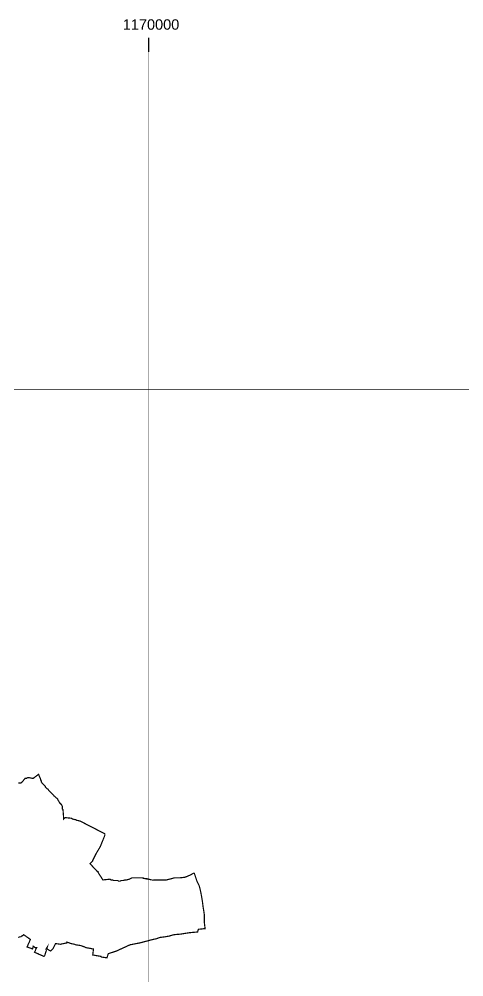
# Model space of a CAD drawing. Header units: millimetres. Extents: x -3588 to 75209, y -3737 to 38254.
# Drawn here: x -2216 to -1325, y 21919 to 23836 of the extents above; entities that cross this region are included whole.
import ezdxf

# ---------------------------------------------------------------- set-up
doc = ezdxf.new("R2010")
doc.units = ezdxf.units.MM
doc.layers.add('P', color=253, linetype='Continuous')
doc.layers.add('T', color=7, linetype='Continuous')

msp = doc.modelspace()

# ---------------------------------------------------------------- linework, layer by layer
at = {"layer": 'P'}
msp.add_lwpolyline([(-1955.969, 23770.582), (-1955.969, 23798.813)], dxfattribs=at)
for points, const_width in [([(-1955.969, 14444.355), (-1955.969, 23770.582)], 1.2), ([(-3179.405, 23094.217), (12021.226, 23094.217)], 1.2), ([(-2217.373, 22307.203), (-2212.012, 22307.203), (-2209.179, 22309.731), (-2203.818, 22316.517), (-2202.41, 22316.517), (-2201.002, 22316.517), (-2198.457, 22317.925), (-2195.64, 22317.925), (-2188.855, 22316.517), (-2187.446, 22316.517), (-2176.724, 22324.695), (-2175.316, 22320.742), (-2173.891, 22317.925), (-2172.771, 22315.109), (-2172.771, 22313.972), (-2171.363, 22311.156), (-2171.363, 22309.731), (-2169.938, 22307.203), (-2167.122, 22304.37), (-2163.169, 22300.417), (-2163.169, 22299.009), (-2160.352, 22296.192), (-2157.808, 22294.784), (-2156.399, 22292.239), (-2153.567, 22289.407), (-2151.038, 22286.878), (-2149.614, 22285.47), (-2146.797, 22282.637), (-2145.661, 22281.229), (-2144.252, 22280.093), (-2141.436, 22277.276), (-2138.891, 22275.868), (-2137.483, 22271.915), (-2136.074, 22270.506), (-2134.666, 22267.674), (-2132.122, 22265.145), (-2130.713, 22263.721), (-2129.289, 22260.904), (-2129.289, 22258.36), (-2129.289, 22255.543), (-2127.881, 22254.135), (-2126.472, 22235.218), (-2125.336, 22236.627), (-2123.928, 22238.035), (-2110.389, 22236.627), (-2108.964, 22235.218), (-2103.603, 22233.81), (-2102.195, 22233.81), (-2100.786, 22232.674), (-2094.017, 22231.265), (-2044.037, 22205.579), (-2044.037, 22202.747), (-2053.367, 22179.605), (-2061.545, 22166.05), (-2068.315, 22152.511), (-2068.315, 22151.375), (-2073.692, 22145.725), (-2058.729, 22129.642), (-2057.592, 22129.642), (-2057.592, 22128.233), (-2047.99, 22113.27), (-2034.451, 22114.678), (-2033.043, 22114.678), (-2031.618, 22113.27), (-2029.09, 22113.27), (-2026.257, 22112.134), (-2023.712, 22112.134), (-2020.896, 22112.134), (-2018.079, 22112.134), (-2016.943, 22110.725), (-2014.126, 22110.725), (-2011.294, 22112.134), (-2007.341, 22112.134), (-2003.388, 22113.27), (-2000.571, 22113.27), (-1995.21, 22114.678), (-1992.393, 22116.087), (-1989.849, 22117.495), (-1987.016, 22117.495), (-1985.608, 22117.495), (-1984.199, 22117.495), (-1980.246, 22117.495), (-1977.43, 22117.495), (-1973.477, 22117.495), (-1968.116, 22117.495), (-1965.283, 22116.087), (-1962.738, 22116.087), (-1961.33, 22116.087), (-1955.969, 22114.678), (-1957.105, 22114.678), (-1949.199, 22113.27), (-1936.78, 22113.27), (-1928.874, 22113.27), (-1920.681, 22113.27), (-1904.309, 22117.495), (-1897.539, 22117.495), (-1893.586, 22117.495), (-1883.984, 22118.631), (-1880.031, 22120.039), (-1877.214, 22121.448), (-1873.262, 22122.872), (-1866.492, 22126.809), (-1865.068, 22126.809), (-1859.706, 22110.725), (-1855.481, 22102.547), (-1852.937, 22092.945), (-1851.528, 22086.16), (-1850.12, 22078.27), (-1848.696, 22070.076), (-1847.576, 22060.474), (-1844.743, 22042.982), (-1844.743, 22026.61), (-1843.335, 22015.871), (-1856.89, 22014.463), (-1858.298, 22009.102), (-1874.67, 22007.693), (-1892.178, 22004.861), (-1905.717, 22003.741), (-1915.319, 22000.924), (-1923.225, 21999.5), (-1934.236, 21998.091), (-1941.005, 21995.547), (-1947.791, 21994.138), (-1958.513, 21991.322), (-1973.477, 21987.369), (-1993.801, 21983.416), (-2020.896, 21970.997), (-2037.268, 21965.636), (-2039.812, 21957.442), (-2050.823, 21958.85), (-2051.943, 21960.274), (-2060.137, 21961.683), (-2068.315, 21963.091), (-2066.906, 21975.222), (-2068.315, 21975.222), (-2075.1, 21976.646), (-2081.87, 21977.766), (-2084.687, 21979.175), (-2092.592, 21982.007), (-2102.195, 21983.416), (-2105.011, 21984.536), (-2111.797, 21985.96), (-2119.703, 21988.777), (-2119.703, 21987.369), (-2133.242, 21984.536), (-2142.844, 21985.96), (-2148.205, 21975.222), (-2152.446, 21970.997), (-2160.352, 21975.222), (-2159.216, 21979.175), (-2161.76, 21975.222), (-2160.352, 21975.222), (-2164.577, 21961.683), (-2165.985, 21960.274), (-2175.316, 21964.211), (-2178.132, 21965.636), (-2184.902, 21968.452), (-2183.493, 21970.997), (-2182.085, 21975.222), (-2180.677, 21977.766), (-2183.493, 21977.766), (-2187.446, 21980.599), (-2188.855, 21975.222), (-2199.865, 21979.175), (-2193.096, 21994.138), (-2206.635, 22003.741), (-2207.771, 22002.332), (-2210.588, 22000.924), (-2212.012, 21999.5), (-2214.541, 21999.5), (-2217.373, 21998.091)], 2.417), ([(-2217.373, 22307.203), (-2212.012, 22307.203), (-2209.179, 22309.731), (-2203.818, 22316.517), (-2202.41, 22316.517), (-2201.002, 22316.517), (-2198.457, 22317.925), (-2195.64, 22317.925), (-2188.855, 22316.517), (-2187.446, 22316.517), (-2176.724, 22324.695), (-2175.316, 22320.742), (-2173.891, 22317.925), (-2172.771, 22315.109), (-2172.771, 22313.972), (-2171.363, 22311.156), (-2171.363, 22309.731), (-2169.938, 22307.203), (-2167.122, 22304.37), (-2163.169, 22300.417), (-2163.169, 22299.009), (-2160.352, 22296.192), (-2157.808, 22294.784), (-2156.399, 22292.239), (-2153.567, 22289.407), (-2151.038, 22286.878), (-2149.614, 22285.47), (-2146.797, 22282.637), (-2145.661, 22281.229), (-2144.252, 22280.093), (-2141.436, 22277.276), (-2138.891, 22275.868), (-2137.483, 22271.915), (-2136.074, 22270.506), (-2134.666, 22267.674), (-2132.122, 22265.145), (-2130.713, 22263.721), (-2129.289, 22260.904), (-2129.289, 22258.36), (-2129.289, 22255.543), (-2127.881, 22254.135), (-2126.472, 22235.218), (-2125.336, 22236.627), (-2123.928, 22238.035), (-2110.389, 22236.627), (-2108.964, 22235.218), (-2103.603, 22233.81), (-2102.195, 22233.81), (-2100.786, 22232.674), (-2094.017, 22231.265), (-2044.037, 22205.579), (-2044.037, 22202.747), (-2053.367, 22179.605), (-2061.545, 22166.05), (-2068.315, 22152.511), (-2068.315, 22151.375), (-2073.692, 22145.725), (-2058.729, 22129.642), (-2057.592, 22129.642), (-2057.592, 22128.233), (-2047.99, 22113.27), (-2034.451, 22114.678), (-2033.043, 22114.678), (-2031.618, 22113.27), (-2029.09, 22113.27), (-2026.257, 22112.134), (-2023.712, 22112.134), (-2020.896, 22112.134), (-2018.079, 22112.134), (-2016.943, 22110.725), (-2014.126, 22110.725), (-2011.294, 22112.134), (-2007.341, 22112.134), (-2003.388, 22113.27), (-2000.571, 22113.27), (-1995.21, 22114.678), (-1992.393, 22116.087), (-1989.849, 22117.495), (-1987.016, 22117.495), (-1985.608, 22117.495), (-1984.199, 22117.495), (-1980.246, 22117.495), (-1977.43, 22117.495), (-1973.477, 22117.495), (-1968.116, 22117.495), (-1965.283, 22116.087), (-1962.738, 22116.087), (-1961.33, 22116.087), (-1955.969, 22114.678), (-1957.105, 22114.678), (-1949.199, 22113.27), (-1936.78, 22113.27), (-1928.874, 22113.27), (-1920.681, 22113.27), (-1904.309, 22117.495), (-1897.539, 22117.495), (-1893.586, 22117.495), (-1883.984, 22118.631), (-1880.031, 22120.039), (-1877.214, 22121.448), (-1873.262, 22122.872), (-1866.492, 22126.809), (-1865.068, 22126.809), (-1859.706, 22110.725), (-1855.481, 22102.547), (-1852.937, 22092.945), (-1851.528, 22086.16), (-1850.12, 22078.27), (-1848.696, 22070.076), (-1847.576, 22060.474), (-1844.743, 22042.982), (-1844.743, 22026.61), (-1843.335, 22015.871), (-1856.89, 22014.463), (-1858.298, 22009.102), (-1874.67, 22007.693), (-1892.178, 22004.861), (-1905.717, 22003.741), (-1915.319, 22000.924), (-1923.225, 21999.5), (-1934.236, 21998.091), (-1941.005, 21995.547), (-1947.791, 21994.138), (-1958.513, 21991.322), (-1973.477, 21987.369), (-1993.801, 21983.416), (-2020.896, 21970.997), (-2037.268, 21965.636), (-2039.812, 21957.442), (-2050.823, 21958.85), (-2051.943, 21960.274), (-2060.137, 21961.683), (-2068.315, 21963.091), (-2066.906, 21975.222), (-2068.315, 21975.222), (-2075.1, 21976.646), (-2081.87, 21977.766), (-2084.687, 21979.175), (-2092.592, 21982.007), (-2102.195, 21983.416), (-2105.011, 21984.536), (-2111.797, 21985.96), (-2119.703, 21988.777), (-2119.703, 21987.369), (-2133.242, 21984.536), (-2142.844, 21985.96), (-2148.205, 21975.222), (-2152.446, 21970.997), (-2160.352, 21975.222), (-2159.216, 21979.175), (-2161.76, 21975.222), (-2160.352, 21975.222), (-2164.577, 21961.683), (-2165.985, 21960.274), (-2175.316, 21964.211), (-2178.132, 21965.636), (-2184.902, 21968.452), (-2183.493, 21970.997), (-2182.085, 21975.222), (-2180.677, 21977.766), (-2183.493, 21977.766), (-2187.446, 21980.599), (-2188.855, 21975.222), (-2199.865, 21979.175), (-2193.096, 21994.138), (-2206.635, 22003.741), (-2207.771, 22002.332), (-2210.588, 22000.924), (-2212.012, 21999.5), (-2214.541, 21999.5), (-2217.373, 21998.091)], 1.2)]:
    msp.add_lwpolyline(points, dxfattribs=dict(at, const_width=const_width))

# ---------------------------------------------------------------- texts
at = {"layer": 'T', "insert": (-2008.205, 23835.622), "char_height": 20.80483, "attachment_point": 1}
msp.add_mtext('{\\fArial|b0|i0|c0|p18;1170000}', dxfattribs=at)

doc.saveas('drawing.dxf')
